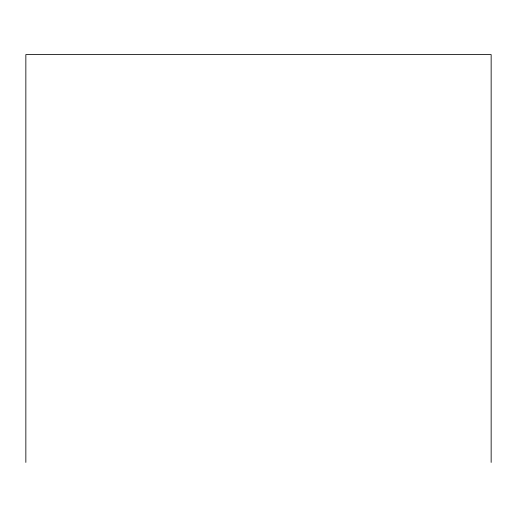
<?xml version="1.0" encoding="UTF-8"?>
<svg xmlns="http://www.w3.org/2000/svg" width="517" height="517" viewBox="0 0 517 517"><rect width="100%" height="100%" fill="white"/><g stroke="black" fill="none" stroke-linecap="round" stroke-linejoin="round"><path stroke-width="0.78" d="M491.15 462.405L491.15 54.595L25.85 54.595L25.85 462.405"/></g></svg>
